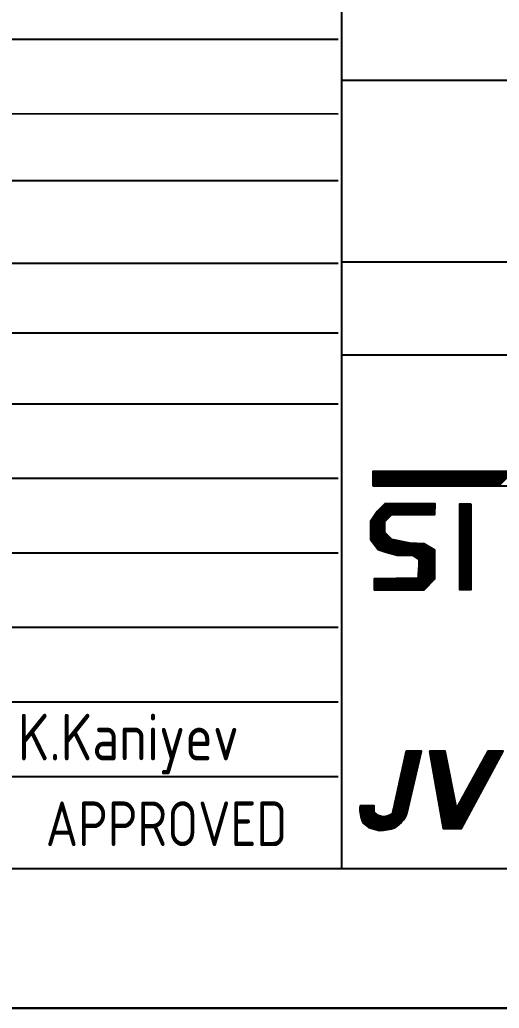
# Model space of a CAD drawing. Extents: x 0 to 594, y 0 to 420.
# Drawn here: x 385.6 to 411.4, y 0 to 53.1 of the extents above; entities that cross this region are included whole.
import ezdxf

# ---------------------------------------------------------------- set-up
doc = ezdxf.new("R2010")
doc.units = 0
doc.header["$MEASUREMENT"] = 0
doc.linetypes.add('BORDER_2012_SLN$0$8001.Solid', pattern=[0])
doc.layers.add('BORDER_2012_SLN$0$2', color=7, linetype='Continuous')
doc.layers.add('GT_1', color=7, linetype='Continuous')
for name, color, linetype, lineweight in [('BORDER_2012_SLN$0$BG_Level_1', 7, 'BORDER_2012_SLN$0$8001.Solid', 25), ('BORDER_2012_SLN$0$Level_1', 7, 'BORDER_2012_SLN$0$8001.Solid', 25), ('BORDER_2012_SLN$0$Level_18', 7, 'BORDER_2012_SLN$0$8001.Solid', 25)]:
    doc.layers.add(name, color=color, linetype=linetype, lineweight=lineweight)
doc.styles.add('BORDER_2012_SLN$0$GOST type A', font='GOST type A')
doc.styles.add('HTX1', font='')
doc.styles.get('HTX1').set_extended_font_data('GOST type A')

# ---------------------------------------------------------------- blocks, each defined once
blk = doc.blocks.new('BORDER_2012_SLN')
at = {"lineweight": -3}
for p, q in [((404.572, 28.035), (405.343, 28.805)), ((404.572, 28.093), (405.285, 28.805)), ((404.572, 28.179), (405.198, 28.805)), ((404.572, 28.266), (405.111, 28.805)), ((404.572, 28.353), (405.025, 28.805)), ((404.572, 28.44), (404.938, 28.805)), ((404.572, 28.526), (404.851, 28.805)), ((404.572, 28.613), (404.764, 28.805)), ((404.572, 28.7), (404.678, 28.805)), ((404.572, 28.787), (404.591, 28.805)), ((404.572, 28.122), (405.256, 28.805)), ((404.572, 28.208), (405.169, 28.805)), ((404.572, 28.295), (405.083, 28.805)), ((404.572, 28.382), (404.996, 28.805)), ((404.572, 28.469), (404.909, 28.805)), ((404.572, 28.555), (404.822, 28.805)), ((404.572, 28.642), (404.736, 28.805)), ((404.572, 28.729), (404.649, 28.805)), ((404.601, 28.034), (405.372, 28.805)), ((404.658, 28.034), (405.43, 28.805)), ((404.687, 28.034), (405.458, 28.805)), ((404.745, 28.034), (405.516, 28.805)), ((404.774, 28.034), (405.545, 28.805)), ((404.832, 28.034), (405.603, 28.805)), ((404.861, 28.034), (405.632, 28.805)), ((404.919, 28.034), (405.69, 28.805)), ((404.948, 28.034), (405.719, 28.805)), ((405.006, 28.034), (405.777, 28.805)), ((405.034, 28.034), (405.805, 28.805)), ((405.092, 28.034), (405.863, 28.805)), ((405.121, 28.034), (405.892, 28.805)), ((405.179, 28.034), (405.95, 28.805)), ((405.208, 28.034), (405.979, 28.805)), ((405.266, 28.034), (406.037, 28.805)), ((405.295, 28.034), (406.066, 28.805)), ((405.353, 28.034), (406.124, 28.805)), ((405.382, 28.034), (406.152, 28.805)), ((405.439, 28.034), (406.21, 28.805)), ((405.468, 28.034), (406.239, 28.805)), ((405.526, 28.034), (406.297, 28.805)), ((405.555, 28.034), (406.326, 28.805)), ((405.613, 28.034), (406.384, 28.805)), ((405.642, 28.034), (406.413, 28.805)), ((405.7, 28.034), (406.471, 28.805)), ((405.729, 28.034), (406.499, 28.805)), ((405.786, 28.034), (406.557, 28.805)), ((405.815, 28.034), (406.586, 28.805)), ((405.873, 28.034), (406.644, 28.805)), ((405.902, 28.034), (406.673, 28.805)), ((405.96, 28.034), (406.731, 28.805)), ((405.989, 28.034), (406.76, 28.805)), ((406.047, 28.034), (406.818, 28.805)), ((406.076, 28.034), (406.846, 28.805)), ((406.134, 28.035), (406.904, 28.805)), ((406.162, 28.035), (406.933, 28.805)), ((406.22, 28.035), (406.991, 28.805)), ((406.249, 28.035), (407.02, 28.805)), ((406.307, 28.035), (407.078, 28.805)), ((406.336, 28.035), (407.107, 28.805)), ((406.394, 28.035), (407.165, 28.805)), ((406.423, 28.035), (407.193, 28.805)), ((406.481, 28.035), (407.251, 28.805)), ((406.51, 28.035), (407.28, 28.805)), ((406.567, 28.035), (407.338, 28.805)), ((406.596, 28.035), (407.367, 28.805)), ((406.654, 28.035), (407.425, 28.805)), ((406.683, 28.035), (407.454, 28.805)), ((406.741, 28.035), (407.512, 28.805)), ((406.77, 28.035), (407.54, 28.805)), ((406.828, 28.035), (407.598, 28.805)), ((406.857, 28.035), (407.627, 28.805)), ((406.914, 28.035), (407.685, 28.805)), ((406.943, 28.035), (407.714, 28.805)), ((407.001, 28.035), (407.772, 28.805)), ((407.03, 28.035), (407.801, 28.805)), ((407.088, 28.035), (407.859, 28.805)), ((407.117, 28.035), (407.887, 28.805)), ((407.175, 28.035), (407.945, 28.805)), ((407.204, 28.035), (407.974, 28.805)), ((407.261, 28.035), (408.032, 28.805)), ((407.29, 28.035), (408.061, 28.805)), ((407.348, 28.035), (408.119, 28.805)), ((407.377, 28.035), (408.148, 28.805)), ((407.435, 28.035), (408.206, 28.805)), ((407.464, 28.035), (408.234, 28.805)), ((407.522, 28.035), (408.292, 28.805)), ((407.551, 28.035), (408.321, 28.805)), ((407.609, 28.035), (408.379, 28.805)), ((407.637, 28.035), (408.408, 28.805)), ((407.695, 28.035), (408.466, 28.805)), ((407.724, 28.035), (408.495, 28.805)), ((407.782, 28.035), (408.553, 28.805)), ((407.811, 28.035), (408.581, 28.805)), ((407.869, 28.035), (408.639, 28.805)), ((407.898, 28.035), (408.668, 28.805)), ((407.956, 28.035), (408.726, 28.805)), ((407.985, 28.035), (408.755, 28.805)), ((408.042, 28.035), (408.813, 28.805)), ((408.071, 28.035), (408.842, 28.805)), ((408.129, 28.035), (408.9, 28.805)), ((408.158, 28.035), (408.928, 28.805)), ((408.216, 28.035), (408.986, 28.805)), ((408.245, 28.035), (409.015, 28.805)), ((408.303, 28.035), (409.073, 28.805)), ((408.332, 28.035), (409.102, 28.805)), ((408.389, 28.035), (409.16, 28.805)), ((408.418, 28.035), (409.189, 28.805)), ((408.476, 28.035), (409.246, 28.805)), ((408.505, 28.035), (409.275, 28.805)), ((408.563, 28.035), (409.333, 28.805)), ((408.592, 28.035), (409.362, 28.805)), ((408.65, 28.035), (409.42, 28.805)), ((408.679, 28.035), (409.449, 28.805)), ((408.737, 28.035), (409.507, 28.805)), ((408.765, 28.035), (409.536, 28.805)), ((408.823, 28.035), (409.593, 28.805)), ((408.852, 28.035), (409.622, 28.805)), ((408.91, 28.035), (409.68, 28.805)), ((408.939, 28.035), (409.709, 28.805)), ((408.997, 28.035), (409.767, 28.805)), ((409.026, 28.035), (409.796, 28.805)), ((409.084, 28.035), (409.854, 28.805)), ((409.113, 28.035), (409.883, 28.805)), ((409.17, 28.035), (409.94, 28.805)), ((409.199, 28.035), (409.969, 28.805)), ((409.257, 28.035), (410.027, 28.805)), ((409.286, 28.035), (410.056, 28.805)), ((409.344, 28.035), (410.114, 28.805)), ((409.373, 28.035), (410.143, 28.805)), ((409.431, 28.035), (410.201, 28.805)), ((409.46, 28.035), (410.23, 28.805)), ((409.517, 28.035), (410.287, 28.805)), ((409.546, 28.035), (410.316, 28.805)), ((409.604, 28.035), (410.374, 28.805)), ((409.633, 28.035), (410.403, 28.805)), ((409.691, 28.035), (410.461, 28.805)), ((409.72, 28.035), (410.49, 28.805)), ((409.778, 28.035), (410.548, 28.805)), ((409.807, 28.035), (410.577, 28.805)), ((409.864, 28.035), (410.634, 28.805)), ((409.893, 28.035), (410.663, 28.805)), ((409.951, 28.035), (410.721, 28.805)), ((409.98, 28.035), (410.75, 28.805)), ((410.038, 28.035), (410.808, 28.805)), ((410.067, 28.035), (410.837, 28.805)), ((410.125, 28.035), (410.895, 28.805)), ((410.154, 28.035), (410.924, 28.805)), ((410.212, 28.035), (410.981, 28.805)), ((410.24, 28.035), (411.01, 28.805)), ((410.298, 28.035), (411.068, 28.805)), ((410.327, 28.035), (411.097, 28.805)), ((410.385, 28.035), (411.155, 28.805)), ((410.414, 28.035), (411.184, 28.805)), ((410.472, 28.035), (411.242, 28.805)), ((410.501, 28.035), (411.271, 28.805)), ((410.559, 28.035), (411.328, 28.805)), ((410.588, 28.035), (411.357, 28.805)), ((410.645, 28.035), (411.415, 28.805)), ((410.674, 28.035), (411.444, 28.805)), ((410.732, 28.035), (411.502, 28.805)), ((410.761, 28.035), (411.531, 28.805)), ((410.819, 28.035), (411.589, 28.805)), ((410.848, 28.035), (411.618, 28.805)), ((410.906, 28.036), (411.675, 28.805)), ((410.935, 28.036), (411.704, 28.805)), ((410.992, 28.036), (411.762, 28.805)), ((411.021, 28.036), (411.791, 28.805)), ((411.079, 28.036), (411.849, 28.805)), ((411.108, 28.036), (411.878, 28.805)), ((411.166, 28.036), (411.936, 28.805)), ((411.195, 28.036), (411.965, 28.805)), ((411.253, 28.036), (412.022, 28.805)), ((411.282, 28.036), (412.051, 28.805)), ((411.34, 28.036), (412.109, 28.805)), ((404.448, 25.366), (406.157, 27.075)), ((404.448, 25.452), (406.07, 27.075)), ((404.448, 25.539), (405.983, 27.075)), ((404.448, 25.626), (405.897, 27.075)), ((404.448, 25.713), (405.81, 27.075)), ((404.448, 25.799), (405.723, 27.075)), ((404.448, 25.886), (405.637, 27.075)), ((404.448, 25.973), (405.55, 27.075)), ((404.448, 26.06), (405.463, 27.075)), ((404.448, 25.394), (406.128, 27.075)), ((404.448, 25.481), (406.041, 27.075)), ((404.448, 25.568), (405.955, 27.075)), ((404.448, 25.655), (405.868, 27.075)), ((404.448, 25.741), (405.781, 27.075)), ((404.448, 25.828), (405.694, 27.075)), ((404.448, 25.915), (405.608, 27.075)), ((404.448, 26.002), (405.521, 27.075)), ((404.448, 26.088), (405.434, 27.075)), ((404.507, 26.206), (405.377, 27.075)), ((404.561, 26.288), (405.348, 27.075)), ((404.668, 26.453), (405.29, 27.075)), ((404.722, 26.536), (405.261, 27.075)), ((405.639, 26.499), (406.215, 27.075)), ((405.668, 26.499), (406.243, 27.075)), ((405.725, 26.499), (406.301, 27.075)), ((405.754, 26.499), (406.33, 27.075)), ((405.812, 26.499), (406.388, 27.074)), ((405.841, 26.499), (406.417, 27.074)), ((405.899, 26.499), (406.475, 27.074)), ((405.928, 26.499), (406.504, 27.074)), ((405.986, 26.499), (406.561, 27.074)), ((406.015, 26.499), (406.59, 27.074)), ((406.072, 26.499), (406.648, 27.074)), ((406.101, 26.499), (406.677, 27.074)), ((406.159, 26.499), (406.735, 27.074)), ((406.188, 26.499), (406.764, 27.074)), ((406.246, 26.499), (406.821, 27.074)), ((406.275, 26.499), (406.85, 27.074)), ((406.333, 26.499), (406.908, 27.074)), ((406.362, 26.499), (406.937, 27.074)), ((406.419, 26.499), (406.995, 27.074)), ((406.448, 26.499), (407.024, 27.074)), ((406.506, 26.499), (407.081, 27.074)), ((406.535, 26.499), (407.11, 27.074)), ((406.593, 26.499), (407.168, 27.074)), ((406.622, 26.499), (407.197, 27.074)), ((406.68, 26.499), (407.255, 27.074)), ((406.709, 26.499), (407.284, 27.074)), ((406.766, 26.499), (407.341, 27.074)), ((406.795, 26.499), (407.37, 27.074)), ((406.853, 26.499), (407.428, 27.074)), ((406.882, 26.499), (407.457, 27.074)), ((406.94, 26.499), (407.515, 27.074)), ((406.969, 26.499), (407.544, 27.074)), ((407.027, 26.499), (407.602, 27.074)), ((407.056, 26.499), (407.63, 27.074)), ((407.113, 26.499), (407.688, 27.073)), ((407.142, 26.499), (407.717, 27.073)), ((407.2, 26.499), (407.775, 27.073)), ((407.229, 26.499), (407.804, 27.073)), ((407.287, 26.499), (407.862, 27.073)), ((407.316, 26.499), (407.89, 27.073)), ((409.253, 26.528), (409.801, 27.075)), ((409.253, 26.614), (409.714, 27.075)), ((409.253, 26.701), (409.627, 27.075)), ((409.253, 26.788), (409.541, 27.075)), ((409.253, 26.875), (409.454, 27.075)), ((409.253, 26.961), (409.367, 27.075)), ((409.253, 27.048), (409.28, 27.075)), ((409.253, 26.556), (409.772, 27.075)), ((409.253, 26.643), (409.685, 27.075)), ((409.253, 26.73), (409.599, 27.075)), ((409.253, 26.817), (409.512, 27.075)), ((409.253, 26.903), (409.425, 27.075)), ((409.253, 26.99), (409.338, 27.075)), ((407.374, 26.499), (407.913, 27.038)), ((407.403, 26.499), (407.912, 27.008)), ((407.46, 26.499), (407.911, 26.95)), ((407.489, 26.499), (407.911, 26.92)), ((407.547, 26.499), (407.91, 26.862)), ((407.576, 26.499), (407.91, 26.832)), ((407.634, 26.499), (407.909, 26.774)), ((407.663, 26.499), (407.908, 26.744)), ((407.721, 26.499), (407.908, 26.686)), ((407.75, 26.499), (407.908, 26.657)), ((407.807, 26.499), (407.908, 26.599)), ((407.836, 26.499), (407.908, 26.57)), ((409.253, 26.47), (409.83, 27.046)), ((409.253, 26.441), (409.83, 27.017)), ((409.253, 26.383), (409.83, 26.96)), ((409.253, 26.354), (409.83, 26.931)), ((409.253, 26.296), (409.83, 26.873)), ((409.253, 26.267), (409.83, 26.844)), ((409.253, 26.209), (409.83, 26.786)), ((409.253, 26.181), (409.83, 26.757)), ((409.253, 26.123), (409.83, 26.699)), ((409.253, 26.094), (409.83, 26.67)), ((409.253, 26.036), (409.83, 26.613)), ((409.253, 26.007), (409.83, 26.584)), ((409.253, 25.949), (409.83, 26.526)), ((404.448, 25.308), (405.217, 26.077)), ((404.448, 25.279), (405.217, 26.048)), ((407.894, 26.499), (407.908, 26.512)), ((409.253, 25.92), (409.83, 26.497)), ((409.253, 25.862), (409.83, 26.439)), ((409.253, 25.834), (409.83, 26.41)), ((409.253, 25.776), (409.83, 26.352)), ((409.253, 25.747), (409.83, 26.323)), ((409.253, 25.689), (409.83, 26.266)), ((409.253, 25.66), (409.83, 26.237)), ((409.253, 25.602), (409.83, 26.179)), ((409.253, 25.573), (409.83, 26.15)), ((409.253, 25.515), (409.83, 26.092)), ((409.253, 25.487), (409.83, 26.063)), ((409.253, 25.429), (409.83, 26.005)), ((404.448, 25.221), (405.217, 25.99)), ((404.448, 25.192), (405.217, 25.961)), ((404.456, 25.142), (405.217, 25.903)), ((404.469, 25.126), (405.217, 25.874)), ((404.494, 25.093), (405.217, 25.816)), ((404.506, 25.077), (405.217, 25.787)), ((404.531, 25.044), (405.217, 25.73)), ((404.544, 25.028), (405.217, 25.701)), ((404.569, 24.995), (405.217, 25.643)), ((404.582, 24.979), (405.217, 25.614)), ((404.607, 24.946), (405.217, 25.556)), ((404.619, 24.93), (405.222, 25.532)), ((404.645, 24.897), (405.251, 25.503)), ((404.657, 24.881), (405.265, 25.489)), ((409.253, 25.4), (409.83, 25.976)), ((409.253, 25.342), (409.83, 25.919)), ((409.253, 25.313), (409.83, 25.89)), ((409.253, 25.255), (409.83, 25.832)), ((409.253, 25.226), (409.83, 25.803)), ((409.253, 25.168), (409.83, 25.745)), ((409.253, 25.14), (409.83, 25.716)), ((409.253, 25.082), (409.83, 25.658)), ((409.253, 25.053), (409.83, 25.629)), ((409.253, 24.995), (409.83, 25.572)), ((409.253, 24.966), (409.83, 25.543)), ((409.253, 24.908), (409.83, 25.485)), ((404.682, 24.848), (405.294, 25.46)), ((404.695, 24.832), (405.309, 25.446)), ((404.72, 24.799), (405.337, 25.417)), ((404.733, 24.783), (405.352, 25.402)), ((404.758, 24.75), (405.381, 25.373)), ((404.77, 24.734), (405.395, 25.359)), ((404.795, 24.701), (405.424, 25.33)), ((404.808, 24.685), (405.439, 25.316)), ((404.833, 24.652), (405.468, 25.287)), ((404.846, 24.636), (405.482, 25.272)), ((404.883, 24.616), (405.511, 25.243)), ((404.904, 24.608), (405.525, 25.229)), ((404.947, 24.592), (405.554, 25.2)), ((404.968, 24.584), (405.569, 25.185)), ((405.01, 24.569), (405.598, 25.156)), ((405.031, 24.561), (405.62, 25.149)), ((405.073, 24.545), (405.668, 25.14)), ((405.094, 24.537), (405.692, 25.135)), ((405.137, 24.522), (405.74, 25.125)), ((405.158, 24.514), (405.764, 25.121)), ((405.2, 24.498), (405.812, 25.111)), ((405.221, 24.491), (405.836, 25.106)), ((405.263, 24.475), (405.885, 25.096)), ((405.284, 24.467), (405.909, 25.092)), ((405.331, 24.456), (405.957, 25.082)), ((405.354, 24.45), (405.981, 25.077)), ((405.4, 24.438), (406.029, 25.068)), ((405.423, 24.432), (406.053, 25.063)), ((405.469, 24.42), (406.102, 25.053)), ((405.492, 24.414), (406.126, 25.048)), ((405.538, 24.403), (406.174, 25.039)), ((405.561, 24.397), (406.198, 25.034)), ((405.607, 24.385), (406.246, 25.024)), ((405.63, 24.379), (406.27, 25.019)), ((405.676, 24.368), (406.318, 25.01)), ((405.699, 24.362), (406.342, 25.005)), ((405.745, 24.35), (406.391, 24.995)), ((405.768, 24.344), (406.415, 24.99)), ((405.815, 24.332), (406.463, 24.981)), ((405.838, 24.326), (406.487, 24.976)), ((405.886, 24.317), (406.535, 24.966)), ((405.915, 24.317), (406.559, 24.961)), ((405.972, 24.316), (406.617, 24.961)), ((406, 24.315), (406.646, 24.961)), ((406.057, 24.314), (406.703, 24.961)), ((406.085, 24.314), (406.732, 24.961)), ((406.142, 24.313), (406.79, 24.961)), ((406.171, 24.312), (406.819, 24.961)), ((406.227, 24.312), (406.877, 24.961)), ((406.256, 24.311), (406.906, 24.961)), ((406.313, 24.31), (406.964, 24.961)), ((406.341, 24.31), (406.993, 24.961)), ((406.398, 24.309), (407.05, 24.961)), ((406.427, 24.308), (407.079, 24.961)), ((406.483, 24.307), (407.137, 24.961)), ((406.512, 24.307), (407.166, 24.961)), ((406.569, 24.306), (407.224, 24.961)), ((406.597, 24.305), (407.253, 24.961)), ((406.654, 24.304), (407.311, 24.961)), ((406.682, 24.304), (407.336, 24.958)), ((406.738, 24.302), (407.371, 24.934)), ((409.253, 24.879), (409.83, 25.456)), ((409.253, 24.821), (409.83, 25.398)), ((409.253, 24.793), (409.83, 25.369)), ((409.253, 24.735), (409.83, 25.311)), ((409.253, 24.706), (409.83, 25.282)), ((409.253, 24.648), (409.83, 25.225)), ((409.253, 24.619), (409.83, 25.196)), ((409.253, 24.561), (409.83, 25.138)), ((409.253, 24.532), (409.83, 25.109)), ((409.253, 24.474), (409.83, 25.051)), ((409.253, 24.446), (409.83, 25.022)), ((409.253, 24.388), (409.83, 24.964)), ((409.253, 24.359), (409.83, 24.935)), ((406.756, 24.29), (407.388, 24.923)), ((406.79, 24.267), (407.423, 24.9)), ((406.807, 24.255), (407.44, 24.888)), ((406.842, 24.232), (407.475, 24.865)), ((406.859, 24.22), (407.492, 24.853)), ((406.894, 24.197), (407.527, 24.83)), ((406.911, 24.185), (407.544, 24.819)), ((406.945, 24.162), (407.579, 24.796)), ((406.963, 24.15), (407.596, 24.784)), ((406.997, 24.127), (407.631, 24.761)), ((407.014, 24.115), (407.648, 24.749)), ((407.029, 23.551), (407.908, 24.43)), ((407.032, 23.612), (407.908, 24.488)), ((407.033, 23.642), (407.908, 24.517)), ((407.035, 23.703), (407.908, 24.575)), ((407.037, 23.733), (407.891, 24.587)), ((407.038, 23.792), (407.857, 24.611)), ((407.039, 23.822), (407.839, 24.622)), ((407.041, 23.911), (407.787, 24.657)), ((407.041, 23.881), (407.805, 24.645)), ((407.042, 23.999), (407.735, 24.691)), ((407.042, 23.969), (407.753, 24.68)), ((407.043, 24.086), (407.683, 24.726)), ((407.043, 24.057), (407.7, 24.715)), ((409.253, 24.301), (409.83, 24.878)), ((409.253, 24.272), (409.83, 24.849)), ((409.253, 24.214), (409.83, 24.791)), ((409.253, 24.185), (409.83, 24.762)), ((409.253, 24.127), (409.83, 24.704)), ((409.253, 24.099), (409.83, 24.675)), ((409.253, 24.041), (409.83, 24.617)), ((409.253, 24.012), (409.83, 24.588)), ((409.253, 23.954), (409.83, 24.531)), ((409.253, 23.925), (409.83, 24.502)), ((409.253, 23.867), (409.83, 24.444)), ((409.253, 23.838), (409.83, 24.415)), ((406.373, 22.461), (407.908, 23.996)), ((406.402, 22.462), (407.908, 23.968)), ((406.459, 22.462), (407.908, 23.91)), ((406.488, 22.462), (407.908, 23.881)), ((406.999, 23.146), (407.908, 24.054)), ((407.002, 23.178), (407.908, 24.083)), ((407.008, 23.241), (407.908, 24.141)), ((407.01, 23.273), (407.908, 24.17)), ((407.015, 23.335), (407.908, 24.228)), ((407.017, 23.366), (407.908, 24.257)), ((407.021, 23.428), (407.908, 24.315)), ((407.023, 23.459), (407.908, 24.343)), ((407.027, 23.521), (407.908, 24.401)), ((409.253, 23.78), (409.83, 24.357)), ((409.253, 23.752), (409.83, 24.328)), ((409.253, 23.694), (409.83, 24.27)), ((409.253, 23.665), (409.83, 24.241)), ((409.253, 23.607), (409.83, 24.184)), ((409.253, 23.578), (409.83, 24.155)), ((409.253, 23.52), (409.83, 24.097)), ((409.253, 23.491), (409.83, 24.068)), ((409.253, 23.434), (409.83, 24.01)), ((409.253, 23.405), (409.83, 23.981)), ((409.253, 23.347), (409.83, 23.923)), ((409.253, 23.318), (409.83, 23.894)), ((406.546, 22.462), (407.908, 23.823)), ((406.575, 22.462), (407.908, 23.794)), ((406.633, 22.462), (407.908, 23.736)), ((406.662, 22.462), (407.908, 23.707)), ((406.72, 22.462), (407.908, 23.649)), ((406.749, 22.462), (407.908, 23.621)), ((406.807, 22.462), (407.908, 23.563)), ((406.836, 22.462), (407.908, 23.534)), ((406.893, 22.462), (407.908, 23.476)), ((406.922, 22.462), (407.908, 23.447)), ((406.98, 22.462), (407.908, 23.389)), ((407.009, 22.462), (407.908, 23.36)), ((409.253, 23.26), (409.83, 23.837)), ((409.253, 23.231), (409.83, 23.808)), ((409.253, 23.173), (409.83, 23.75)), ((409.253, 23.144), (409.83, 23.721)), ((409.253, 23.087), (409.83, 23.663)), ((409.253, 23.058), (409.83, 23.634)), ((409.253, 23), (409.83, 23.576)), ((409.253, 22.971), (409.83, 23.547)), ((409.253, 22.913), (409.83, 23.49)), ((409.253, 22.884), (409.83, 23.461)), ((409.253, 22.826), (409.83, 23.403)), ((409.253, 22.797), (409.83, 23.374)), ((404.64, 22.464), (405.227, 23.051)), ((404.64, 22.522), (405.168, 23.049)), ((404.64, 22.55), (405.138, 23.049)), ((404.64, 22.608), (405.079, 23.048)), ((404.64, 22.637), (405.05, 23.047)), ((404.64, 22.695), (404.991, 23.046)), ((404.64, 22.724), (404.961, 23.045)), ((404.64, 22.782), (404.902, 23.044)), ((404.64, 22.811), (404.873, 23.043)), ((404.64, 22.869), (404.814, 23.042)), ((404.64, 22.897), (404.784, 23.042)), ((404.64, 22.955), (404.725, 23.04)), ((404.64, 22.984), (404.696, 23.04)), ((404.665, 22.46), (405.256, 23.051)), ((404.723, 22.46), (405.315, 23.052)), ((404.752, 22.46), (405.345, 23.053)), ((404.81, 22.46), (405.404, 23.054)), ((404.839, 22.46), (405.433, 23.055)), ((404.897, 22.461), (405.492, 23.056)), ((404.926, 22.461), (405.522, 23.056)), ((404.984, 22.461), (405.581, 23.058)), ((405.013, 22.461), (405.61, 23.058)), ((405.071, 22.461), (405.669, 23.059)), ((405.099, 22.461), (405.699, 23.06)), ((405.157, 22.461), (405.758, 23.061)), ((405.186, 22.461), (405.787, 23.062)), ((405.244, 22.461), (405.846, 23.063)), ((405.273, 22.461), (405.876, 23.063)), ((405.331, 22.461), (405.935, 23.065)), ((405.36, 22.461), (405.964, 23.065)), ((405.418, 22.461), (406.023, 23.066)), ((405.447, 22.461), (406.053, 23.067)), ((405.505, 22.461), (406.112, 23.068)), ((405.534, 22.461), (406.141, 23.069)), ((405.591, 22.461), (406.2, 23.07)), ((405.62, 22.461), (406.23, 23.071)), ((405.678, 22.461), (406.289, 23.072)), ((405.707, 22.461), (406.318, 23.072)), ((405.765, 22.461), (406.377, 23.073)), ((405.794, 22.461), (406.407, 23.074)), ((405.852, 22.461), (406.466, 23.075)), ((405.881, 22.461), (406.495, 23.076)), ((405.939, 22.461), (406.554, 23.077)), ((405.968, 22.461), (406.584, 23.078)), ((406.025, 22.461), (406.643, 23.079)), ((406.054, 22.461), (406.672, 23.079)), ((406.112, 22.461), (406.731, 23.081)), ((406.141, 22.461), (406.761, 23.081)), ((406.199, 22.461), (406.82, 23.082)), ((406.228, 22.461), (406.849, 23.083)), ((406.286, 22.461), (406.908, 23.084)), ((406.315, 22.461), (406.938, 23.085)), ((407.067, 22.462), (407.908, 23.302)), ((407.096, 22.462), (407.908, 23.274)), ((407.154, 22.462), (407.908, 23.216)), ((407.183, 22.462), (407.908, 23.187)), ((407.241, 22.462), (407.908, 23.129)), ((407.27, 22.462), (407.908, 23.1)), ((407.328, 22.462), (407.908, 23.042)), ((409.253, 22.74), (409.83, 23.316)), ((409.253, 22.711), (409.83, 23.287)), ((409.253, 22.653), (409.83, 23.229)), ((409.253, 22.624), (409.83, 23.2)), ((409.253, 22.566), (409.83, 23.143)), ((409.253, 22.537), (409.83, 23.114)), ((409.253, 22.479), (409.83, 23.056)), ((409.265, 22.462), (409.83, 23.027)), ((409.323, 22.462), (409.83, 22.969)), ((409.352, 22.462), (409.83, 22.94)), ((409.409, 22.462), (409.83, 22.882)), ((409.438, 22.462), (409.83, 22.854)), ((409.496, 22.462), (409.83, 22.796)), ((409.525, 22.462), (409.83, 22.767)), ((409.583, 22.462), (409.83, 22.709)), ((409.612, 22.462), (409.83, 22.68)), ((409.67, 22.462), (409.83, 22.622)), ((409.699, 22.462), (409.83, 22.593)), ((409.756, 22.462), (409.83, 22.535)), ((409.785, 22.462), (409.83, 22.507)), ((406.122, 12.74), (407.177, 13.795)), ((406.129, 12.774), (407.15, 13.795)), ((406.144, 12.842), (407.097, 13.795)), ((406.152, 12.876), (407.071, 13.795)), ((406.167, 12.944), (407.017, 13.795)), ((406.174, 12.979), (406.991, 13.795)), ((406.189, 13.047), (406.938, 13.795)), ((406.197, 13.081), (406.911, 13.795)), ((406.212, 13.149), (406.858, 13.795)), ((406.22, 13.183), (406.831, 13.795)), ((406.235, 13.252), (406.778, 13.795)), ((406.242, 13.286), (406.751, 13.795)), ((406.257, 13.354), (406.698, 13.795)), ((406.265, 13.388), (406.671, 13.795)), ((406.28, 13.457), (406.618, 13.795)), ((406.287, 13.491), (406.592, 13.795)), ((406.302, 13.559), (406.538, 13.795)), ((406.31, 13.593), (406.512, 13.795)), ((406.325, 13.661), (406.459, 13.795)), ((406.332, 13.696), (406.432, 13.795)), ((406.348, 13.764), (406.379, 13.795)), ((407.625, 13.79), (407.629, 13.795)), ((407.629, 13.768), (407.656, 13.795)), ((407.637, 13.722), (407.709, 13.795)), ((407.641, 13.7), (407.736, 13.795)), ((407.649, 13.655), (407.789, 13.795)), ((407.653, 13.632), (407.816, 13.795)), ((407.661, 13.587), (407.869, 13.795)), ((407.665, 13.564), (407.896, 13.795)), ((407.673, 13.519), (407.949, 13.795)), ((407.677, 13.496), (407.975, 13.795)), ((407.685, 13.451), (408.029, 13.795)), ((407.689, 13.428), (408.055, 13.795)), ((407.697, 13.383), (408.108, 13.795)), ((407.701, 13.361), (408.135, 13.795)), ((407.709, 13.315), (408.188, 13.795)), ((407.713, 13.293), (408.215, 13.795)), ((407.721, 13.248), (408.268, 13.795)), ((407.725, 13.225), (408.295, 13.795)), ((407.733, 13.18), (408.348, 13.795)), ((407.737, 13.157), (408.374, 13.795)), ((407.745, 13.112), (408.428, 13.795)), ((407.749, 13.089), (408.454, 13.795)), ((409.74, 11.967), (411.568, 13.795)), ((409.773, 12.027), (411.541, 13.795)), ((409.838, 12.146), (411.488, 13.795)), ((409.871, 12.205), (411.461, 13.795)), ((409.937, 12.324), (411.408, 13.795)), ((409.97, 12.383), (411.381, 13.795)), ((410.035, 12.502), (411.328, 13.795)), ((410.068, 12.561), (411.302, 13.795)), ((410.134, 12.68), (411.248, 13.795)), ((410.166, 12.74), (411.222, 13.795)), ((410.232, 12.858), (411.169, 13.795)), ((410.265, 12.918), (411.142, 13.795)), ((410.33, 13.037), (411.089, 13.795)), ((410.363, 13.096), (411.062, 13.795)), ((410.429, 13.215), (411.009, 13.795)), ((410.461, 13.274), (410.982, 13.795)), ((410.527, 13.393), (410.929, 13.795)), ((410.56, 13.452), (410.902, 13.795)), ((410.625, 13.571), (410.849, 13.795)), ((410.658, 13.631), (410.823, 13.795)), ((410.724, 13.749), (410.769, 13.795)), ((406.009, 12.227), (407.066, 13.285)), ((406.016, 12.262), (407.074, 13.32)), ((406.031, 12.33), (407.09, 13.389)), ((406.039, 12.364), (407.098, 13.424)), ((406.054, 12.432), (407.114, 13.493)), ((406.061, 12.466), (407.122, 13.528)), ((406.076, 12.535), (407.139, 13.597)), ((406.084, 12.569), (407.147, 13.631)), ((406.099, 12.637), (407.163, 13.701)), ((406.107, 12.671), (407.171, 13.735)), ((407.756, 13.044), (408.463, 13.75)), ((407.76, 13.021), (408.467, 13.728)), ((407.768, 12.976), (408.476, 13.684)), ((407.772, 12.953), (408.481, 13.662)), ((407.78, 12.908), (408.49, 13.617)), ((407.784, 12.886), (408.494, 13.595)), ((407.792, 12.84), (408.503, 13.551)), ((407.796, 12.818), (408.507, 13.529)), ((407.804, 12.773), (408.516, 13.484)), ((407.808, 12.75), (408.521, 13.462)), ((407.816, 12.705), (408.529, 13.418)), ((407.82, 12.682), (408.534, 13.396)), ((407.828, 12.637), (408.543, 13.351)), ((407.832, 12.614), (408.547, 13.329)), ((407.84, 12.569), (408.556, 13.285)), ((407.844, 12.546), (408.561, 13.263)), ((409.445, 11.433), (411.31, 13.298)), ((409.478, 11.492), (411.341, 13.356)), ((409.543, 11.611), (411.404, 13.472)), ((409.576, 11.67), (411.435, 13.53)), ((409.642, 11.789), (411.498, 13.646)), ((409.675, 11.849), (411.53, 13.704)), ((405.896, 11.715), (406.946, 12.765)), ((405.903, 11.749), (406.954, 12.8)), ((405.918, 11.818), (406.97, 12.869)), ((405.926, 11.852), (406.978, 12.904)), ((405.941, 11.92), (406.994, 12.973)), ((405.948, 11.954), (407.002, 13.008)), ((405.963, 12.023), (407.018, 13.077)), ((405.971, 12.057), (407.026, 13.112)), ((405.986, 12.125), (407.042, 13.181)), ((405.994, 12.159), (407.05, 13.216)), ((407.852, 12.501), (408.569, 13.218)), ((407.856, 12.478), (408.574, 13.196)), ((407.864, 12.433), (408.583, 13.152)), ((407.868, 12.411), (408.587, 13.13)), ((407.876, 12.365), (408.596, 13.085)), ((407.88, 12.343), (408.6, 13.063)), ((407.888, 12.298), (408.609, 13.019)), ((407.892, 12.275), (408.614, 12.996)), ((407.9, 12.23), (408.623, 12.952)), ((407.904, 12.207), (408.627, 12.93)), ((407.912, 12.162), (408.636, 12.886)), ((407.916, 12.139), (408.64, 12.863)), ((407.924, 12.094), (408.649, 12.819)), ((407.928, 12.071), (408.654, 12.797)), ((407.936, 12.026), (408.663, 12.753)), ((409.15, 10.898), (411.027, 12.776)), ((409.183, 10.958), (411.059, 12.834)), ((409.248, 11.077), (411.122, 12.95)), ((409.281, 11.136), (411.153, 13.008)), ((409.347, 11.255), (411.216, 13.124)), ((409.379, 11.314), (411.247, 13.182)), ((405.783, 11.203), (406.825, 12.246)), ((405.79, 11.237), (406.833, 12.28)), ((405.805, 11.306), (406.849, 12.35)), ((405.813, 11.34), (406.857, 12.384)), ((405.828, 11.408), (406.873, 12.454)), ((405.835, 11.442), (406.881, 12.488)), ((405.851, 11.511), (406.898, 12.558)), ((405.858, 11.545), (406.906, 12.592)), ((405.873, 11.613), (406.922, 12.661)), ((405.881, 11.647), (406.93, 12.696)), ((407.94, 12.004), (408.667, 12.73)), ((407.948, 11.958), (408.676, 12.686)), ((407.952, 11.936), (408.68, 12.664)), ((407.96, 11.89), (408.689, 12.619)), ((407.964, 11.868), (408.694, 12.597)), ((407.972, 11.823), (408.702, 12.553)), ((407.976, 11.8), (408.707, 12.531)), ((407.984, 11.755), (408.716, 12.486)), ((407.988, 11.732), (408.72, 12.464)), ((407.996, 11.687), (408.729, 12.42)), ((408, 11.664), (408.733, 12.398)), ((408.008, 11.619), (408.742, 12.353)), ((408.012, 11.596), (408.747, 12.331)), ((408.02, 11.551), (408.756, 12.287)), ((408.024, 11.529), (408.76, 12.265)), ((408.032, 11.483), (408.769, 12.22)), ((408.299, 9.968), (410.933, 12.602)), ((408.307, 9.923), (410.87, 12.486)), ((408.311, 9.9), (410.839, 12.428)), ((408.319, 9.855), (410.776, 12.312)), ((408.323, 9.832), (410.745, 12.254)), ((409.084, 10.78), (410.965, 12.66)), ((405.67, 10.691), (406.705, 11.726)), ((405.677, 10.725), (406.713, 11.761)), ((405.692, 10.794), (406.729, 11.83)), ((405.7, 10.828), (406.737, 11.865)), ((405.715, 10.896), (406.753, 11.934)), ((405.722, 10.93), (406.761, 11.969)), ((405.738, 10.998), (406.777, 12.038)), ((405.745, 11.033), (406.785, 12.073)), ((405.76, 11.101), (406.801, 12.142)), ((405.768, 11.135), (406.809, 12.176)), ((408.036, 11.461), (408.773, 12.198)), ((408.044, 11.415), (408.782, 12.154)), ((408.048, 11.393), (408.787, 12.132)), ((408.056, 11.348), (408.796, 12.087)), ((408.06, 11.325), (408.8, 12.065)), ((408.068, 11.28), (408.809, 12.021)), ((408.072, 11.257), (408.813, 11.999)), ((408.08, 11.212), (408.822, 11.954)), ((408.084, 11.189), (408.827, 11.932)), ((408.092, 11.144), (408.835, 11.888)), ((408.096, 11.121), (408.84, 11.866)), ((408.104, 11.076), (408.849, 11.821)), ((408.108, 11.054), (408.853, 11.799)), ((408.116, 11.008), (408.862, 11.755)), ((408.12, 10.986), (408.867, 11.733)), ((408.128, 10.94), (408.875, 11.688)), ((408.331, 9.787), (410.682, 12.138)), ((408.335, 9.764), (410.651, 12.08)), ((408.343, 9.719), (410.588, 11.964)), ((408.347, 9.696), (410.557, 11.906)), ((408.355, 9.651), (410.494, 11.79)), ((408.375, 9.645), (410.462, 11.732)), ((404.779, 9.587), (406.641, 11.449)), ((404.8, 9.582), (406.632, 11.414)), ((404.842, 9.571), (406.616, 11.345)), ((404.864, 9.566), (406.608, 11.31)), ((404.906, 9.555), (406.592, 11.241)), ((404.928, 9.55), (406.584, 11.206)), ((405.625, 10.486), (406.657, 11.518)), ((405.632, 10.52), (406.665, 11.553)), ((405.647, 10.589), (406.681, 11.622)), ((405.655, 10.623), (406.689, 11.657)), ((408.132, 10.918), (408.88, 11.666)), ((408.14, 10.873), (408.889, 11.622)), ((408.144, 10.85), (408.893, 11.599)), ((408.152, 10.805), (408.902, 11.555)), ((408.156, 10.782), (408.906, 11.533)), ((408.164, 10.737), (408.915, 11.489)), ((408.168, 10.714), (408.92, 11.466)), ((408.176, 10.669), (408.929, 11.422)), ((408.18, 10.646), (408.933, 11.4)), ((408.188, 10.601), (408.942, 11.356)), ((408.192, 10.579), (408.946, 11.333)), ((408.2, 10.533), (408.955, 11.289)), ((408.204, 10.511), (408.96, 11.267)), ((408.212, 10.465), (408.969, 11.222)), ((408.216, 10.443), (408.973, 11.2)), ((408.223, 10.398), (408.982, 11.156)), ((408.428, 9.645), (410.4, 11.616)), ((408.455, 9.645), (410.368, 11.558)), ((408.508, 9.645), (410.306, 11.442)), ((408.535, 9.645), (410.274, 11.384)), ((408.588, 9.645), (410.211, 11.268)), ((408.615, 9.645), (410.18, 11.21)), ((403.876, 10.653), (404.088, 10.865)), ((403.876, 10.68), (404.061, 10.865)), ((403.877, 10.735), (404.008, 10.865)), ((403.877, 10.601), (404.141, 10.865)), ((403.878, 10.576), (404.168, 10.865)), ((403.879, 10.763), (403.981, 10.865)), ((403.882, 10.526), (404.221, 10.865)), ((403.883, 10.821), (403.928, 10.865)), ((403.884, 10.502), (404.247, 10.865)), ((403.887, 10.851), (403.901, 10.865)), ((403.89, 10.455), (404.301, 10.865)), ((403.893, 10.432), (404.327, 10.865)), ((403.901, 10.386), (404.38, 10.865)), ((403.905, 10.364), (404.407, 10.865)), ((403.915, 10.32), (404.46, 10.865)), ((403.92, 10.299), (404.487, 10.865)), ((403.931, 10.256), (404.54, 10.865)), ((403.937, 10.236), (404.567, 10.865)), ((403.95, 10.195), (404.62, 10.865)), ((403.956, 10.175), (404.645, 10.864)), ((403.97, 10.136), (404.645, 10.811)), ((403.977, 10.116), (404.645, 10.784)), ((403.993, 10.078), (404.645, 10.731)), ((404, 10.06), (404.645, 10.705)), ((404.017, 10.023), (404.645, 10.651)), ((404.025, 10.005), (404.645, 10.625)), ((404.98, 9.549), (406.568, 11.137)), ((405.008, 9.551), (406.56, 11.103)), ((405.066, 9.555), (406.544, 11.033)), ((405.095, 9.557), (406.536, 10.999)), ((405.154, 9.563), (406.52, 10.929)), ((405.184, 9.567), (406.512, 10.895)), ((405.245, 9.574), (406.496, 10.825)), ((405.276, 9.579), (406.488, 10.791)), ((405.339, 9.589), (406.472, 10.721)), ((405.372, 9.595), (406.464, 10.687)), ((405.437, 9.607), (406.448, 10.618)), ((408.227, 10.375), (408.986, 11.134)), ((408.235, 10.33), (408.995, 11.089)), ((408.239, 10.307), (409, 11.067)), ((408.247, 10.262), (409.008, 11.023)), ((408.251, 10.239), (409.013, 11.001)), ((408.259, 10.194), (409.022, 10.956)), ((408.263, 10.171), (409.026, 10.934)), ((408.271, 10.126), (409.035, 10.89)), ((408.275, 10.104), (409.039, 10.868)), ((408.283, 10.058), (409.048, 10.823)), ((408.287, 10.036), (409.053, 10.801)), ((408.295, 9.99), (409.062, 10.757)), ((408.668, 9.645), (410.117, 11.094)), ((408.695, 9.645), (410.086, 11.036)), ((408.748, 9.645), (410.023, 10.92)), ((408.774, 9.645), (409.992, 10.862)), ((408.828, 9.645), (409.929, 10.746)), ((408.854, 9.645), (409.898, 10.688)), ((404.043, 9.969), (404.645, 10.572)), ((404.052, 9.952), (404.645, 10.545)), ((404.077, 9.923), (404.66, 10.506)), ((404.091, 9.911), (404.672, 10.492)), ((404.12, 9.887), (404.699, 10.465)), ((404.135, 9.875), (404.712, 10.452)), ((404.164, 9.851), (404.741, 10.427)), ((404.179, 9.839), (404.756, 10.416)), ((404.208, 9.814), (404.786, 10.393)), ((404.222, 9.802), (404.802, 10.383)), ((404.251, 9.778), (404.836, 10.363)), ((404.266, 9.766), (404.853, 10.353)), ((404.295, 9.742), (404.889, 10.336)), ((404.309, 9.73), (404.907, 10.328)), ((404.338, 9.705), (404.946, 10.313)), ((404.353, 9.693), (404.966, 10.307)), ((404.395, 9.683), (405.008, 10.296)), ((404.417, 9.677), (405.03, 10.291)), ((404.459, 9.667), (405.076, 10.284)), ((404.48, 9.662), (405.1, 10.281)), ((404.523, 9.651), (405.151, 10.279)), ((404.544, 9.646), (405.178, 10.279)), ((404.587, 9.635), (405.236, 10.284)), ((404.608, 9.63), (405.267, 10.289)), ((404.651, 9.619), (405.336, 10.305)), ((404.672, 9.614), (405.376, 10.317)), ((404.715, 9.603), (405.473, 10.361)), ((404.736, 9.598), (405.549, 10.411)), ((405.471, 9.614), (406.44, 10.583)), ((405.54, 9.63), (406.424, 10.514)), ((405.575, 9.638), (406.416, 10.479)), ((405.647, 9.657), (406.392, 10.402)), ((405.684, 9.668), (406.366, 10.349)), ((405.761, 9.691), (406.294, 10.224)), ((405.835, 9.738), (406.24, 10.143)), ((408.907, 9.645), (409.835, 10.572)), ((408.934, 9.645), (409.803, 10.514)), ((408.987, 9.645), (409.741, 10.398)), ((409.014, 9.645), (409.709, 10.34)), ((409.067, 9.645), (409.646, 10.224)), ((409.094, 9.645), (409.615, 10.166)), ((409.147, 9.645), (409.552, 10.05)), ((409.174, 9.645), (409.521, 9.992)), ((409.227, 9.645), (409.458, 9.876)), ((409.253, 9.645), (409.427, 9.818)), ((409.307, 9.645), (409.364, 9.702))]:
    blk.add_line(p, q, dxfattribs=at)
at = {"linetype": 'BORDER_2012_SLN$0$8001.Solid', "lineweight": 25, "flags": 128}
for points in [[(404.572, 28.034), (415.212, 28.036), (422.132, 33.418), (421.747, 33.803), (415.117, 28.805), (404.572, 28.805), (404.572, 28.034)], [(409.83, 27.075), (409.83, 22.462), (409.253, 22.462), (409.253, 27.075), (409.83, 27.075)], [(407.624, 13.795), (408.356, 9.645), (409.333, 9.645), (411.579, 13.795), (410.749, 13.795), (409.064, 10.743), (408.454, 13.795), (407.624, 13.795)]]:
    blk.add_lwpolyline(points, dxfattribs=at)
for points in [[(407.908, 26.499), (407.908, 26.691), (407.913, 27.073), (405.217, 27.075), (404.804, 26.663), (404.448, 26.114), (404.448, 25.153), (404.853, 24.627), (405.282, 24.468), (405.873, 24.317), (406.737, 24.303), (407.043, 24.096, -0.024845), (406.994, 23.086), (404.64, 23.039), (404.64, 22.46), (407.331, 22.462), (407.908, 23.039), (407.908, 24.577), (407.331, 24.931), (406.562, 24.961), (405.601, 25.153), (405.217, 25.538), (405.217, 26.114), (405.601, 26.499), (407.908, 26.499), (407.913, 27.073)], [(406.354, 13.795), (405.622, 10.475, -0.449066), (404.645, 10.524), (404.645, 10.865), (403.889, 10.865, 0.157968), (404.06, 9.938), (404.353, 9.693), (404.938, 9.547, 0.067262), (405.769, 9.693, 0.142658), (406.403, 10.426), (407.185, 13.795), (406.354, 13.795)]]:
    blk.add_lwpolyline(points, format="xyb", dxfattribs=at)
at = {"layer": 'BORDER_2012_SLN$0$2'}
for p, q in [((402.905, 49.817), (588.6, 49.817)), ((402.905, 40.067), (588.6, 40.067)), ((402.905, 35.067), (491.985, 35.067))]:
    blk.add_line(p, q, dxfattribs=at)
at = {"layer": 'BORDER_2012_SLN$0$BG_Level_1', "color": 7, "lineweight": -3}
for p, q in [((402.705, 52), (29.105, 52)), ((402.705, 47.992), (29.157, 48.008)), ((402.705, 44.413), (29.175, 44.419)), ((402.705, 39.963), (29.145, 40.066))]:
    blk.add_line(p, q, dxfattribs=at)
at = {"layer": 'BORDER_2012_SLN$0$Level_1', "color": 7, "lineweight": -3}
for p, q in [((402.905, 7.5), (402.905, 412.5)), ((402.705, 36.226), (29.154, 36.226)), ((402.705, 32.426), (25.4, 32.426)), ((402.705, 28.426), (29.172, 28.426)), ((402.705, 24.426), (29.181, 24.426)), ((402.705, 20.426), (29.191, 20.426)), ((402.705, 16.426), (29.2, 16.426)), ((402.705, 12.426), (29.2, 12.426)), ((25.4, 7.5), (588.6, 7.5))]:
    blk.add_line(p, q, dxfattribs=at)
at = {"layer": 'BORDER_2012_SLN$0$Level_18', "color": 7, "lineweight": -3, "flags": 128}
blk.add_lwpolyline([(0, 0), (0, 420), (594, 420), (594, 0)], close=True, dxfattribs=at)
at = {"layer": 'BORDER_2012_SLN$0$BG_Level_1', "color": 7, "insert": (387, 11.1), "char_height": 2.4, "attachment_point": 1, "style": 'BORDER_2012_SLN$0$GOST type A'}
blk.add_mtext('{\\l\\fGOST type A|b0|i0;\\T1;APPROVED}', dxfattribs=at)

msp = doc.modelspace()

# ---------------------------------------------------------------- linework, layer by layer
at = {"layer": 'GT_1', "flags": 128}
msp.add_lwpolyline([(0, 0), (594, 0), (594, 420), (0, 420), (0, 0)], dxfattribs=at)

# ---------------------------------------------------------------- block references
at = {"linetype": 'Continuous'}
msp.add_blockref('BORDER_2012_SLN', (0, 0), dxfattribs=at)

# ---------------------------------------------------------------- texts
at = {"layer": 'GT_1', "style": 'HTX1', "width": 1.02}
msp.add_text('K.Kaniyev', height=2.5, dxfattribs=at).set_placement((385.5, 13.3))
msp.add_text('K.Kaniyev', height=2.5, dxfattribs=at).set_placement((385.5, 13.3))
msp.add_text('K.Kaniyev', height=2.5, dxfattribs=at).set_placement((385.5, 13.3))
msp.add_text('K.Kaniyev', height=2.5, dxfattribs=at).set_placement((385.5, 13.3))
msp.add_text('K.Kaniyev', height=2.5, dxfattribs=at).set_placement((385.5, 13.3))
msp.add_text('K.Kaniyev', height=2.5, dxfattribs=at).set_placement((385.5, 13.3))
msp.add_text('K.Kaniyev', height=2.5, dxfattribs=at).set_placement((385.5, 13.3))
msp.add_text('K.Kaniyev', height=2.5, dxfattribs=at).set_placement((385.5, 13.3))
msp.add_text('K.Kaniyev', height=2.5, dxfattribs=at).set_placement((385.5, 13.3))
msp.add_text('K.Kaniyev', height=2.5, dxfattribs=at).set_placement((385.5, 13.3))
msp.add_text('K.Kaniyev', height=2.5, dxfattribs=at).set_placement((385.5, 13.3))
msp.add_text('K.Kaniyev', height=2.5, dxfattribs=at).set_placement((385.5, 13.3))
msp.add_text('K.Kaniyev', height=2.5, dxfattribs=at).set_placement((385.5, 13.3))
msp.add_text('K.Kaniyev', height=2.5, dxfattribs=at).set_placement((385.5, 13.3))
msp.add_text('K.Kaniyev', height=2.5, dxfattribs=at).set_placement((385.5, 13.3))
msp.add_text('K.Kaniyev', height=2.5, dxfattribs=at).set_placement((385.5, 13.3))

doc.saveas('drawing.dxf')
